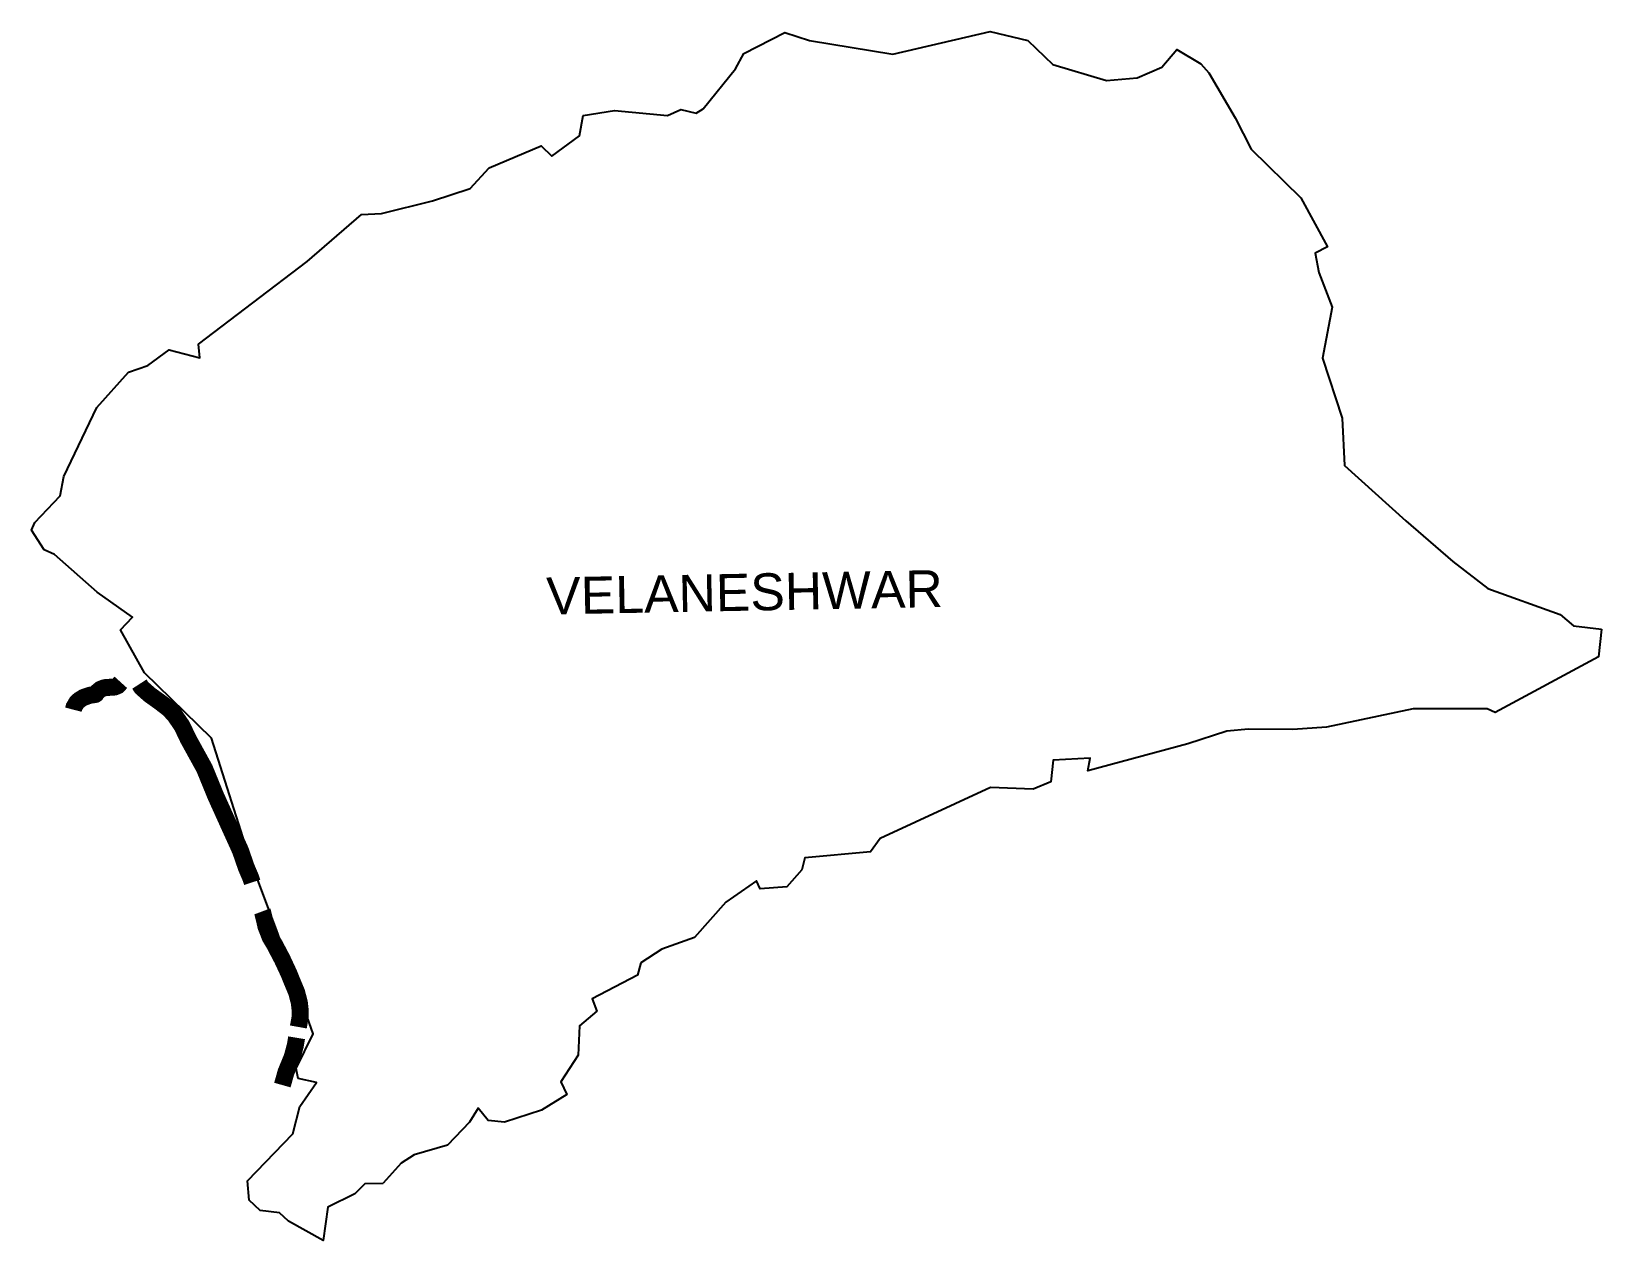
# Model space of a CAD drawing. Header units: metres. Extents: x 309094 to 313706, y 1921451 to 1925003.
import ezdxf

# ---------------------------------------------------------------- set-up
doc = ezdxf.new("R2010")
doc.units = ezdxf.units.M
for name, color, linetype in [('NATURALLY PROTECTED', 3, 'Continuous'), ('village', 3, 'Continuous'), ('VILLAGE NAME', 250, 'Continuous')]:
    doc.layers.add(name, color=color, linetype=linetype)
doc.styles.get("Standard").update_dxf_attribs({"font": 'calibri.ttf'})

msp = doc.modelspace()

# ---------------------------------------------------------------- linework, layer by layer
at = {"layer": 'NATURALLY PROTECTED', "color": 116, "true_color": 0x136734, "const_width": 50, "flags": 128}
for points in [[(309217.6, 1923010.7), (309219.7, 1923018.8), (309227.3, 1923031.7), (309235.3, 1923039.3), (309247.2, 1923046.5), (309259.6, 1923050.9), (309268.3, 1923053.6), (309276.5, 1923054.6), (309282.1, 1923055.6), (309283.6, 1923056.6), (309287.3, 1923062.4), (309297.1, 1923070.6), (309306.1, 1923074.2), (309314.6, 1923076.1), (309330.8, 1923076.5), (309338.8, 1923077.4), (309348.1, 1923081.3), (309356.9, 1923091)], [(309411.3, 1923085.8), (309417.7, 1923075.9), (309440.7, 1923055.3), (309471.6, 1923033.2), (309496.5, 1923014), (309513.9, 1922995.9), (309536.4, 1922963.3), (309554.7, 1922924.8), (309602.5, 1922838.1), (309634.8, 1922759.1), (309670.4, 1922680.2), (309708, 1922597.3), (309725.4, 1922547.2), (309738.4, 1922516.8), (309742.7, 1922503.5)], [(309772.3, 1922418.2), (309773.2, 1922415.8), (309778.8, 1922393.5), (309783.3, 1922373.5), (309795.8, 1922341.7), (309808.5, 1922320.4), (309830.7, 1922278.2), (309850.4, 1922236), (309858.3, 1922216.2), (309873.1, 1922180.8), (309881.1, 1922150.5), (309883.8, 1922126.5), (309884, 1922110.5), (309878.3, 1922078.7)], [(309873.1, 1922047), (309869.2, 1922023.7), (309860, 1921989.8), (309842.1, 1921946.3), (309831.3, 1921908)]]:
    msp.add_lwpolyline(points, dxfattribs=at)
at = {"layer": 'village', "flags": 128}
msp.add_lwpolyline([(310074.8, 1921619), (310127, 1921619.8)], dxfattribs=at)
at = {"layer": 'village', "color": 3, "true_color": 0x00ff00}
for points in [[(310074.8, 1921619, 0), (310044.1, 1921589, 0), (309965.2, 1921549.2, 0), (309951.3, 1921451.2, 0), (309849, 1921508.4, 0), (309823.2, 1921533.1, 0), (309765.7, 1921539.4, 0), (309734, 1921569.8, 0), (309729.1, 1921627.2, 0), (309862.3, 1921764.6, 0), (309883.1, 1921845.1, 0), (309931.1, 1921915.2, 0), (309877.9, 1921926.9, 0), (309872.2, 1921956.6, 0), (309921.8, 1922058.4, 0), (309813.6, 1922364.4, 0), (309736, 1922572.8, 0), (309623.4, 1922926.7, 0), (309426.2, 1923118.6, 0), (309355.5, 1923244.9, 0), (309390.8, 1923282, 0), (309287.2, 1923355.9, 0), (309162.4, 1923466.4, 0), (309131.8, 1923480.1, 0), (309094.2, 1923538.3, 0), (309104.5, 1923560.6, 0), (309178.8, 1923639.1, 0), (309189.9, 1923695.4, 0), (309286.6, 1923898.4, 0), (309379.4, 1924001.9, 0), (309436.1, 1924021.4, 0), (309499.1, 1924068.1, 0), (309588.8, 1924044.1, 0), (309585.4, 1924084.6, 0), (309903.7, 1924327.5, 0), (310063.3, 1924465.7, 0), (310122.5, 1924467.8, 0), (310272.7, 1924505.7, 0), (310383.4, 1924541.6, 0), (310438.5, 1924602.6, 0), (310591.5, 1924666.8, 0), (310622.3, 1924636.6, 0), (310704.2, 1924696.3, 0), (310714.6, 1924755.9, 0), (310806.7, 1924770.5, 0), (310962.2, 1924755.9, 0), (311002, 1924774.1, 0), (311046.5, 1924762.5, 0), (311067.6, 1924776, 0), (311162, 1924893.3, 0), (311186.4, 1924937.9, 0), (311307.3, 1925000, 0), (311379.9, 1924976.5, 0), (311624.3, 1924936.1, 0), (311910.2, 1925003.1, 0), (312020.6, 1924976.5, 0), (312094.2, 1924906.1, 0), (312251.5, 1924858.6, 0), (312341.8, 1924866.5, 0), (312414.1, 1924898.2, 0), (312458.3, 1924950.2, 0), (312528.8, 1924907.7, 0), (312552.3, 1924881, 0), (312629.8, 1924749.1, 0), (312677.1, 1924657.4, 0), (312822.8, 1924513.8, 0), (312901, 1924370.2, 0), (312864.7, 1924351.9, 0), (312876, 1924295, 0), (312914.7, 1924193.5, 0), (312886.5, 1924043, 0), (312944.4, 1923867.3, 0), (312951.4, 1923728, 0), (313130.7, 1923565.4, 0), (313269, 1923446.1, 0), (313372.1, 1923366.8, 0), (313584.5, 1923290.6, 0), (313623.7, 1923256.9, 0), (313706.1, 1923247.5, 0)], [(313706.1, 1923247.5, 0), (313697.4, 1923166.4, 0), (313393.4, 1923002, 0), (313370.5, 1923013.5, 0), (313152.3, 1923013.4, 0), (312897.9, 1922959.5, 0), (312799, 1922952, 0), (312668.8, 1922953.8, 0), (312604.9, 1922947.9, 0), (312491.2, 1922910.2, 0), (312197.5, 1922830.8, 0), (312203.7, 1922867.8, 0), (312095, 1922862.8, 0), (312088.8, 1922798.8, 0), (312036.1, 1922776.9, 0), (311911.5, 1922781.7, 0), (311587.6, 1922632.3, 0), (311559.2, 1922593.2, 0), (311365.5, 1922575.6, 0), (311356.9, 1922539.8, 0), (311313.5, 1922489.9, 0), (311235.1, 1922484.6, 0), (311223.7, 1922508.4, 0), (311134, 1922445.6, 0), (311042, 1922341.9, 0), (310946.2, 1922307.3, 0), (310883.9, 1922267, 0), (310874.3, 1922230.8, 0), (310740.8, 1922161.5, 0), (310755.4, 1922124.9, 0), (310703.9, 1922081.6, 0), (310699.8, 1921996.2, 0), (310649.6, 1921917.2, 0), (310666.4, 1921879.9, 0), (310592.7, 1921834.7, 0), (310483.5, 1921798.7, 0), (310435.9, 1921804, 0), (310406.9, 1921839.8, 0), (310381.3, 1921798.6, 0), (310316.3, 1921731, 0), (310218, 1921703, 0), (310180.7, 1921678.2, 0), (310127, 1921619.8, 0)]]:
    msp.add_polyline3d(points, dxfattribs=at)

# ---------------------------------------------------------------- texts
at = {"layer": 'VILLAGE NAME', "insert": (310605.3, 1923398.8), "char_height": 108.748, "attachment_point": 1, "rotation": 1.1028}
msp.add_mtext_dynamic_manual_height_columns('{\\fArial|b0|i0|c0|p34;VELANESHWAR}', width=1571.314, gutter_width=543.7, heights=[0], dxfattribs=at)

doc.saveas('drawing.dxf')
